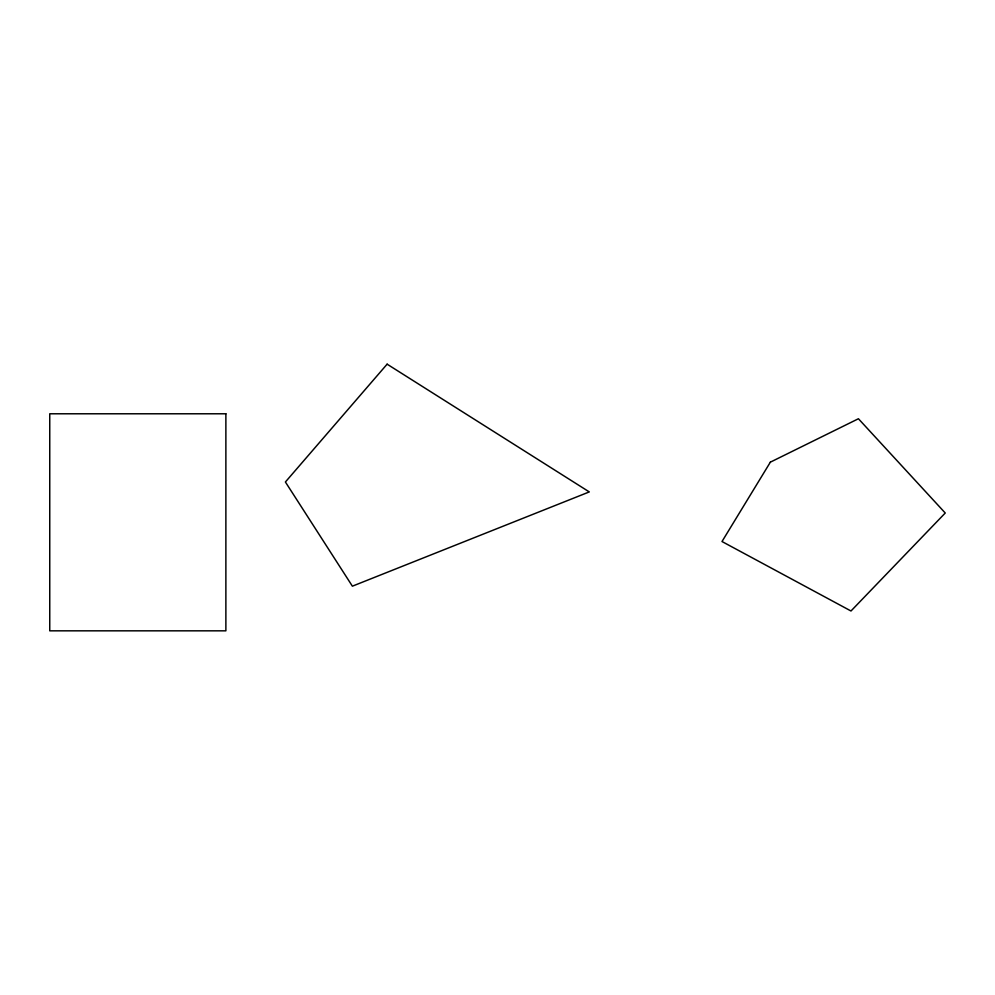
<?xml version="1.0" encoding="UTF-8"?>
<svg xmlns="http://www.w3.org/2000/svg" width="995" height="995" viewBox="0 0 995 995"><rect width="100%" height="100%" fill="white"/><g stroke="black" fill="none" stroke-linecap="round" stroke-linejoin="round"><path stroke-width="1.49" d="M770.366 462.153L721.997 541.529L850.986 610.992L945.25 513.01L858.424 418.746L770.366 462.153M387.117 364.17L285.403 481.99L352.379 586.179L589.289 491.916L387.117 364.17M225.877 413.783L49.75 413.783L49.75 630.83L225.877 630.83L225.877 413.783"/></g></svg>
